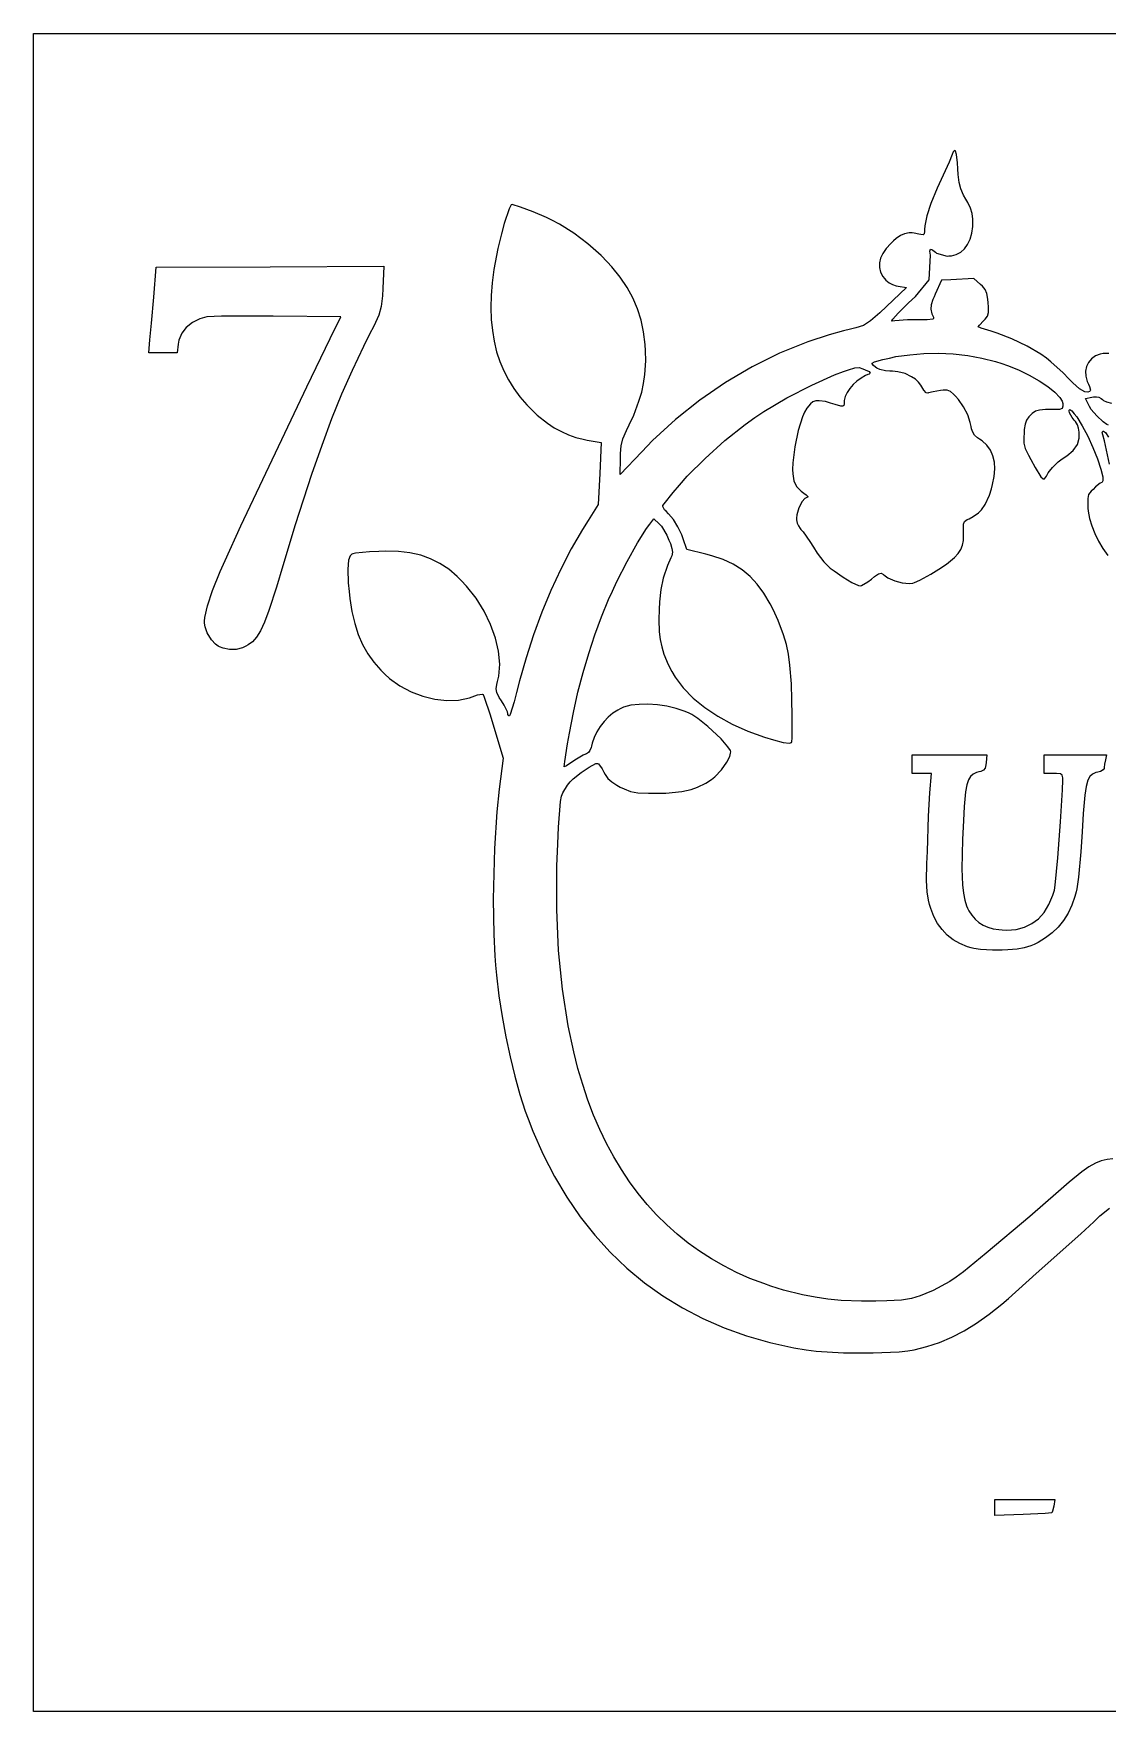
# Model space of a CAD drawing. Header units: millimetres. Extents: x 88 to 1088, y 0 to 725.
# Drawn here: x 88 to 552, y 0 to 725 of the extents above; entities that cross this region are included whole.
import ezdxf

# ---------------------------------------------------------------- set-up
doc = ezdxf.new("R2010")
doc.units = ezdxf.units.MM
doc.layers.get('0').update_dxf_attribs({"linetype": 'CONTINUOUS'})

msp = doc.modelspace()

# ---------------------------------------------------------------- linework, layer by layer
for points in [[(1088.45, 0), (88.45, 0), (88.45, 725), (1088.45, 725)], [(237.53, 603.3), (235.34, 598.54), (233.57, 595.06), (230.9, 589.72), (226.03, 579.45), (221.49, 569.19), (217.16, 558.49), (212.88, 547.05), (208.5, 534.44), (201.49, 512.73), (196.15, 495.03), (193.31, 485.73), (190, 475.68), (188.13, 470.71), (186.42, 466.91), (184.71, 464.18), (183, 462.21), (181.13, 460.82), (180.11, 460.28), (178.72, 459.64), (175.94, 458.89), (173.11, 458.84), (170.27, 459.43), (168.78, 460.01), (168.19, 460.33), (167.01, 461.19), (165.3, 463.01), (163.48, 466.11), (162.63, 468.62), (162.31, 470.28), (162.31, 471.08), (162.41, 472.74), (163.54, 477.66), (165.78, 484.34), (169.1, 492.63), (171.18, 497.33), (178.02, 512.25), (206.41, 572.29), (216.52, 593.25), (221.12, 602.6), (191.98, 602.87), (182.09, 602.92), (169.63, 602.92), (163.32, 602.6), (160.22, 601.75), (158.83, 601.05), (157.07, 600.14), (154.29, 598), (152.42, 595.49), (151.24, 592.5), (150.97, 590.73), (150.49, 587.04), (144.34, 587.04), (138.19, 587.04), (138.73, 592.6), (139.37, 599.82), (140.33, 611.1), (141.35, 623.99), (190.59, 624.25), (239.77, 624.47), (239.24, 614.9), (239.08, 611.64), (238.6, 607.09)], [(493.09, 404.04), (492.18, 402.54), (491.48, 400.4), (490.95, 397.41), (490.36, 391.05), (490.04, 384.95), (489.61, 376.72), (489.34, 364.05), (489.61, 357.15), (490.04, 353.51), (490.63, 350.52), (491.38, 348.06), (491.86, 347.05), (492.44, 345.98), (493.67, 344), (495.12, 342.34), (496.77, 340.9), (498.59, 339.77), (500.62, 338.87), (502.87, 338.22), (505.38, 337.8), (506.72, 337.69), (508.86, 337.58), (512.87, 337.9), (516.45, 338.87), (519.66, 340.42), (522.49, 342.55), (524.9, 345.28), (526.98, 348.65), (528.64, 352.66), (529.33, 354.9), (529.71, 357.04), (530.83, 368.8), (532.01, 384.42), (532.86, 398.26), (532.97, 402.33), (532.97, 403.34), (532.76, 404.52), (532.01, 405.11), (530.3, 405.27), (528.96, 405.27), (524.95, 405.27), (524.95, 409.28), (524.95, 413.29), (538.42, 413.29), (551.9, 413.29), (551.36, 411.25), (550.93, 409.38), (550.83, 407.83), (550.77, 407.46), (550.4, 406.87), (549.28, 406.12), (548.15, 405.86), (547.24, 405.64), (545.8, 405.05), (544.68, 404.04), (543.77, 402.33), (543.07, 399.71), (542.54, 395.96), (541.79, 387.94), (541.31, 380.09), (540.78, 371.48), (539.71, 360.52), (539.01, 355.44), (538.74, 354.1), (538.21, 352.07), (536.82, 348.33), (535.22, 344.91), (533.24, 341.75), (530.94, 338.92), (528.37, 336.41), (525.48, 334.21), (522.28, 332.29), (520.57, 331.43), (519.12, 330.79), (516.34, 329.88), (513.3, 329.35), (509.29, 329.03), (506.72, 328.92), (502.55, 328.87), (497.36, 329.19), (494.58, 329.62), (493.46, 329.88), (491.75, 330.42), (488.54, 331.75), (485.65, 333.47), (483.09, 335.44), (480.84, 337.8), (478.92, 340.52), (477.31, 343.52), (475.98, 346.88), (475.44, 348.7), (474.96, 350.52), (474.37, 354.21), (474.16, 359.07), (474.27, 366.45), (474.48, 371.64), (475.02, 386.77), (475.6, 396.98), (476.19, 405.27), (472.07, 405.27), (467.9, 405.27), (467.9, 409.28), (467.9, 413.29), (484, 413.29), (500.09, 413.29), (499.82, 409.97), (499.72, 408.96), (499.39, 407.57), (498.75, 406.71), (497.52, 406.18), (496.67, 405.96), (495.76, 405.69), (494.26, 405.05)], [(529.07, 88.76), (528.59, 86.52), (528.27, 85.77), (525.38, 85.5), (515.81, 85.13), (503.56, 84.7), (503.56, 88.12), (503.56, 91.6), (516.61, 91.6), (529.6, 91.6)]]:
    msp.add_lwpolyline(points, close=True)
for points in [[(552.8, 586.72), (551.15, 586.78), (550.35, 586.72), (549.17, 586.51), (547.08, 585.71), (545.37, 584.48), (544.09, 582.93), (543.18, 581.11), (542.81, 579.08), (542.86, 576.89), (543.5, 574.64), (544.04, 573.52), (544.52, 572.5), (544.89, 570.95), (544.79, 570.63), (544.46, 570.36), (543.77, 570.04), (542.49, 570.2), (540.19, 571.49), (537.25, 574.05), (535.54, 575.87), (533.13, 578.38), (527.84, 583.19), (525.86, 584.8), (523.51, 586.4), (517.57, 589.88), (511, 593.09), (504.69, 595.6), (502.01, 596.4), (497.68, 597.68), (496.45, 598.22), (496.94, 598.97), (498.75, 600.84), (499.5, 601.59), (500.41, 602.92), (500.84, 604.53), (500.84, 606.88), (500.73, 608.59), (500.57, 610.25), (500.2, 612.65), (499.5, 614.36), (498.27, 615.81), (497.42, 616.61), (494.48, 619.23), (484.64, 618.59), (480.63, 618.37), (477.9, 612.33), (477.37, 611.21), (476.78, 610.03), (476.14, 607.84), (475.98, 605.86), (476.41, 603.94), (476.89, 603.03), (477.15, 602.44), (477.15, 601.85), (476.78, 601.64), (474.43, 601.32), (469.35, 601.27), (465.93, 601.27), (460.42, 600.94), (459.3, 600.73), (459.19, 600.73), (459.14, 600.89), (459.51, 601.53), (461.81, 604.21), (464.43, 606.83), (466.3, 608.7), (469.29, 611.37), (475.23, 618.59), (475.76, 629.28), (475.6, 630.99), (475.87, 631.79), (476.41, 631.63), (476.78, 631.37), (477.96, 630.51), (478.49, 630.08), (483.09, 628.85), (483.68, 628.91), (484.85, 628.96), (486.94, 629.49), (488.86, 630.51), (490.47, 631.95), (491.86, 633.88), (492.93, 636.12), (493.62, 638.74), (494.05, 641.68), (494.05, 643.29), (494.05, 644.73), (493.78, 647.19), (493.09, 649.49), (491.91, 652), (491.05, 653.5), (490.15, 655.16), (488.92, 657.88), (488.22, 660.61), (487.85, 664.14), (487.69, 666.54), (487.53, 669.16), (487.04, 672.75), (486.56, 674.14), (486.19, 674.4), (485.6, 673.92), (485.17, 672.8), (483.84, 669.48), (480.42, 661.89), (478.7, 658.15), (476.03, 651.57), (474.27, 646.17), (473.36, 641.9), (473.25, 640.29), (473.25, 639.49), (473.09, 638.53), (472.61, 638.1), (471.59, 638.21), (470.85, 638.37), (468.81, 638.8), (467.9, 638.9), (466.67, 638.9), (464.64, 638.53), (462.83, 637.78), (460.95, 636.39), (459.83, 635.43), (458.66, 634.31), (456.68, 632.11), (455.18, 629.98), (454.22, 627.89), (453.74, 625.86), (453.74, 623.88), (454.22, 621.96), (455.23, 620.08), (455.98, 619.18), (456.57, 618.48), (457.91, 617.36), (459.35, 616.56), (461.01, 616.02), (461.92, 615.86), (465.5, 615.27), (456.78, 607.09), (453.9, 604.31), (449.89, 600.84), (446.89, 598.91), (443.63, 597.84), (441.33, 597.31), (438.23, 596.56), (432.03, 594.8), (422.78, 591.75), (410.64, 586.83), (398.78, 580.95), (387.23, 574.16), (376.16, 566.57), (365.63, 558.23), (355.74, 549.14), (351.09, 544.33), (341.84, 534.49), (341.89, 541.39), (341.94, 543.58), (342.21, 546.89), (343.01, 549.89), (344.51, 553.52), (345.69, 555.93), (347.66, 560.15), (349.91, 566.09), (351.09, 569.99), (351.94, 573.78), (352.48, 577.69), (352.9, 583.62), (352.8, 587.85), (352.64, 590.68), (351.94, 596.08), (350.87, 601.21), (349.32, 606.08), (347.29, 610.78), (344.78, 615.33), (341.73, 619.76), (338.2, 624.2), (336.17, 626.39), (333.55, 629.07), (327.88, 634.15), (321.84, 638.74), (315.53, 642.7), (312.33, 644.36), (309.92, 645.48), (304.25, 647.94), (298.8, 649.97), (295.16, 651.09), (294.68, 650.99), (293.88, 649.33), (291.69, 642.86), (290.57, 638.48), (288.96, 632.11), (287.3, 623.08), (286.56, 617.36), (286.13, 611.85), (285.97, 606.56), (286.13, 601.48), (286.61, 596.67), (287.36, 592.02), (288.43, 587.52), (289.82, 583.3), (291.53, 579.24), (293.56, 575.34), (295.86, 571.59), (298.48, 568.01), (301.47, 564.59), (303.08, 562.99), (306.02, 560.15), (310.4, 556.62), (313.34, 554.64), (316.39, 552.99), (319.44, 551.6), (322.59, 550.47), (325.85, 549.67), (327.56, 549.35), (333.6, 548.28), (332.96, 534.92), (332.32, 521.55), (327.94, 514.65), (325.48, 510.7), (320.67, 502.36), (316.17, 493.59), (311.9, 484.39), (307.99, 474.93), (304.36, 465.2), (301.15, 455.31), (298.26, 445.26), (297.03, 440.23), (296.02, 436.22), (294.36, 430.77), (293.93, 430.18), (293.67, 430.23), (293.29, 430.82), (293.29, 431.2), (293.13, 431.89), (291.63, 434.83), (290.51, 436.7), (289.6, 438.15), (288.53, 440.23), (288.21, 441.89), (288.53, 443.76), (288.85, 445.04), (289.44, 447.4), (289.82, 452.53), (289.28, 458.09), (287.95, 463.81), (285.86, 469.69), (283.03, 475.46), (279.55, 481.03), (275.49, 486.26), (273.19, 488.67), (271.43, 490.43), (267.74, 493.54), (263.94, 496.05), (259.93, 498.08), (255.65, 499.58), (251, 500.59), (246.03, 501.18), (240.52, 501.34), (237.58, 501.23), (233.57, 501.07), (227.42, 500.49), (226.3, 500.22), (225.93, 500), (225.23, 499.26), (224.48, 497.49), (224.11, 493.54), (224.32, 487.71), (224.7, 483.91), (225.02, 480.86), (225.93, 475.25), (227.16, 470.07), (228.65, 465.36), (230.53, 461.03), (232.77, 457.02), (235.39, 453.33), (238.44, 449.86), (240.15, 448.2), (242.18, 446.38), (246.67, 443.12), (251.54, 440.55), (256.62, 438.63), (261.8, 437.35), (266.93, 436.81), (271.96, 437.02), (276.72, 437.99), (278.96, 438.79), (280.19, 439.27), (282.23, 439.54), (282.65, 439.38), (283.13, 438.31), (285.7, 430.66), (287.3, 425.32), (291.31, 411.95), (290.14, 403.02), (289.55, 398.53), (288.59, 388.75), (287.52, 372.92), (286.93, 351), (287.2, 335.66), (287.62, 326.46), (287.95, 322.4), (288.37, 318.07), (289.44, 309.25), (290.83, 300.32), (292.44, 291.44), (294.25, 282.78), (296.29, 274.44), (298.48, 266.58), (300.83, 259.31), (302.06, 256), (304.04, 250.76), (308.48, 240.71), (313.39, 231.19), (318.74, 222.21), (324.57, 213.71), (330.82, 205.79), (337.51, 198.42), (344.67, 191.57), (352.26, 185.26), (360.23, 179.54), (368.68, 174.36), (377.5, 169.76), (386.75, 165.75), (396.37, 162.27), (406.37, 159.44), (416.79, 157.14), (422.14, 156.29), (426.47, 155.7), (438.23, 155), (451.12, 154.9), (462.24, 155.32), (466.03, 155.81), (468.81, 156.29), (474.27, 157.62), (479.67, 159.44), (485.01, 161.74), (490.31, 164.52), (495.65, 167.78), (501.11, 171.63), (506.61, 176.01), (509.45, 178.47), (521.53, 189.17), (540.78, 206.38), (546.34, 211.51), (549.01, 214.08), (553.07, 217.5)], [(554.62, 238.83), (552.06, 238.51), (549.54, 237.93), (547.03, 236.86), (544.25, 235.31), (541.2, 233.17), (535.75, 228.73), (531.05, 224.61), (518.75, 213.81), (499.93, 197.99), (490.09, 190.02), (486.88, 187.62), (484.16, 185.8), (477.05, 181.95), (473.84, 180.56), (471.43, 179.6), (467.58, 178.42), (463.36, 177.78), (457, 177.46), (452.29, 177.3), (446.04, 177.24), (437.22, 177.62), (431.5, 178.15), (425.99, 178.96), (420.48, 179.97), (412.36, 182), (406.85, 183.77), (403.8, 184.84), (397.87, 187.14), (392.09, 189.7), (386.59, 192.48), (381.24, 195.53), (376.11, 198.84), (371.14, 202.37), (366.43, 206.22), (361.89, 210.23), (357.56, 214.51), (353.44, 219.05), (349.54, 223.86), (345.85, 228.89), (342.32, 234.13), (339.06, 239.64), (335.96, 245.41), (333.07, 251.4), (330.34, 257.65), (327.88, 264.12), (325.64, 270.86), (323.55, 277.81), (321.73, 284.97), (319.28, 296.2), (316.82, 312.03), (315.21, 328.81), (314.41, 346.51), (314.46, 365.17), (314.84, 374.9), (315.21, 382.06), (316.07, 393.24), (316.44, 395.48), (316.98, 396.93), (319.01, 400.24), (320.24, 401.63), (321.52, 402.91), (324.94, 405.64), (328.47, 408.05), (331.25, 409.54), (332, 409.65), (332.48, 409.44), (333.98, 407.35), (334.78, 405.86), (335.31, 404.84), (336.54, 403.08), (338.15, 401.63), (340.39, 400.24), (341.84, 399.44), (343.55, 398.58), (346.33, 397.46), (349.43, 396.93), (354.03, 396.77), (357.4, 396.77), (361.51, 396.82), (368.36, 397.46), (372.53, 398.42), (375.15, 399.33), (378.78, 401.1), (381.19, 402.7), (382.68, 403.82), (385.57, 406.82), (387.92, 410.24), (389.1, 412.65), (389.47, 414.04), (389.53, 414.57), (389.42, 415.16), (388.35, 416.82), (385.36, 420.29), (379.69, 425.58), (375.31, 429.06), (372.69, 430.77), (371.62, 431.3), (369.85, 432.11), (366, 433.39), (361.99, 434.4), (357.88, 434.99), (353.81, 435.26), (349.96, 435.15), (346.38, 434.73), (343.23, 433.87), (341.84, 433.28), (340.77, 432.69), (338.68, 431.36), (336.65, 429.65), (334.83, 427.72), (333.18, 425.58), (331.73, 423.23), (330.56, 420.82), (329.7, 418.37), (329.43, 417.08), (329.22, 416.44), (328.74, 415.26), (328.1, 414.41), (327.3, 413.82), (326.87, 413.66), (325.85, 413.23), (322.91, 411.52), (321.41, 410.51), (318.63, 408.58), (317.67, 408.15), (317.89, 410.51), (319.12, 418.15), (319.86, 422.7), (321.63, 431.68), (323.55, 440.39), (325.8, 448.89), (328.2, 457.18), (330.88, 465.2), (333.71, 472.95), (336.81, 480.49), (338.47, 484.13), (340.39, 488.24), (344.78, 496.9), (349.27, 504.92), (353.17, 511.18), (354.56, 513.05), (356.38, 515.3), (358.62, 513.21), (359.64, 512.09), (361.94, 508.24), (362.85, 506.15), (363.49, 504.66), (364.18, 502.46), (364.4, 500.86), (364.08, 499.36), (363.7, 498.45), (362.31, 495.09), (360.44, 489.63), (359.32, 484.77), (358.73, 479.42), (358.57, 476.11), (358.46, 471.88), (358.68, 466.43), (359.11, 463.11), (359.75, 459.96), (360.66, 456.91), (362.47, 452.42), (364.13, 449.37), (365.52, 446.92), (369.05, 442.26), (373.33, 437.88), (378.3, 433.76), (383.91, 430.02), (390.11, 426.6), (396.9, 423.61), (404.18, 420.99), (408.03, 419.86), (412.14, 418.74), (414.98, 418.37), (415.78, 418.74), (415.94, 419.11), (416.15, 420.61), (416.15, 430.39), (415.99, 437.13), (415.78, 443.97), (415.14, 452.1), (414.49, 456.81), (413.59, 461.08), (412.41, 465.15), (410, 471.4), (407.81, 476.11), (406.58, 478.62), (403.91, 483.16), (401.02, 487.07), (397.92, 490.43), (394.45, 493.32), (390.6, 495.73), (386.27, 497.71), (381.45, 499.31), (378.78, 500), (370.65, 502.04), (369, 506.63), (368.36, 508.45), (366.7, 511.87), (364.77, 514.97), (362.69, 517.54), (361.62, 518.61), (360.98, 519.25), (360.23, 520.59), (360.23, 521.02), (360.76, 521.82), (364.67, 526.63), (367.45, 529.89), (370.76, 533.69), (378.51, 541.44), (387.07, 549.14), (395.78, 556.14), (400.01, 559.14), (403.91, 561.76), (413.75, 567.53), (424.55, 573.09), (434.38, 577.58), (438.23, 578.97), (440.37, 579.72), (443.2, 580.52), (445.02, 580.68), (446.63, 580.2), (447.59, 579.72), (449.3, 578.92), (449.83, 578.22), (449.3, 577.85), (448.76, 577.63), (447.8, 577.21), (445.88, 576.14), (444.06, 574.85), (442.4, 573.3), (440.96, 571.65), (439.84, 569.88), (438.98, 568.17), (438.55, 566.46), (438.5, 565.66), (438.5, 564.91), (438.34, 564.27), (438.02, 564), (437.16, 564), (434.7, 564.7), (432.67, 565.34), (430.43, 565.98), (427.81, 566.35), (426.36, 566.25), (425.08, 565.82), (423.96, 565.02), (422.41, 563.2), (421.39, 561.43), (420.48, 559.4), (418.66, 553.47), (417.17, 546.41), (416.31, 539.51), (416.26, 536.68), (416.31, 534.81), (416.85, 531.71), (418.02, 529.3), (419.95, 527.27), (421.18, 526.36), (422.19, 525.72), (422.89, 524.97), (422.89, 524.7), (422.67, 524.65), (422.35, 524.6), (421.6, 524.12), (420.43, 522.78), (418.99, 520.05), (418.13, 517.01), (418.02, 515.67), (418.02, 514.87), (418.29, 513.48), (418.77, 512.25), (419.47, 511.18), (419.89, 510.75), (420.86, 509.74), (423.74, 505.56), (425.24, 503.11), (426.84, 500.54), (429.78, 496.8), (431.71, 494.77), (432.51, 494.07), (434.22, 492.79), (438.07, 490.11), (441.87, 487.87), (444.7, 486.48), (445.45, 486.32), (446.04, 486.48), (448.71, 488.14), (450.32, 489.31), (451.65, 490.33), (453.42, 491.5), (454.54, 491.77), (455.55, 491.24), (456.25, 490.65), (457.43, 489.79), (460.37, 488.46), (463.57, 487.6), (466.73, 487.39), (468.17, 487.55), (468.87, 487.76), (471.22, 488.78), (475.98, 491.4), (479.45, 493.59), (482.71, 495.78), (486.14, 498.56), (487.79, 500.27), (488.97, 502.04), (489.66, 503.91), (490.04, 505.99), (490.15, 508.35), (490.09, 509.74), (490.04, 511.13), (490.09, 513.05), (490.57, 514.17), (491.64, 514.97), (492.5, 515.35), (494.32, 516.26), (496.56, 517.86), (497.84, 519.14), (499.5, 521.44), (501.32, 525.56), (502.17, 528.23), (502.66, 530.1), (503.35, 533.63), (503.62, 536.89), (503.4, 539.84), (502.76, 542.56), (501.69, 544.97), (500.14, 547.11), (498.17, 548.98), (496.99, 549.78), (496.19, 550.37), (494.9, 551.49), (494.1, 552.72), (493.57, 554.27), (493.35, 555.23), (493.03, 556.89), (491.91, 560.31), (490.15, 563.68), (487.95, 566.83), (486.67, 568.28), (485.81, 569.19), (484.42, 570.36), (483.09, 570.84), (481.32, 570.9), (480.15, 570.74), (476.94, 570.26), (475.02, 569.72), (474.64, 569.61), (473.95, 569.77), (472.88, 570.84), (472.07, 572.34), (471.7, 573.09), (470.68, 574.43), (469.29, 575.66), (467.69, 576.73), (464.86, 578.06), (461.7, 578.86), (459.46, 579.13), (458.33, 579.13), (456.36, 579.24), (453.95, 579.83), (452.61, 580.47), (452.03, 580.84), (451.22, 581.54), (450.64, 582.23), (450.69, 582.61), (451.71, 583.14), (455.18, 584.1), (458.12, 584.8), (460.9, 585.39), (466.84, 586.24), (472.98, 586.78), (479.29, 586.83), (485.6, 586.56), (491.91, 585.87), (498, 584.8), (503.89, 583.35), (506.67, 582.45), (509.07, 581.64), (513.88, 579.67), (518.48, 577.37), (522.7, 574.96), (526.45, 572.45), (529.49, 569.99), (531.69, 567.69), (532.65, 566.14), (532.97, 565.18), (532.97, 564.75), (532.97, 564), (532.65, 563.04), (531.53, 562.61), (529.12, 562.5), (527.2, 562.5), (525.43, 562.5), (522.92, 562.34), (521.21, 561.81), (519.76, 560.85), (519.02, 560.1), (518.32, 559.4), (517.36, 557.96), (516.72, 556.25), (516.34, 553.9), (516.24, 552.35), (516.13, 550.63), (516.18, 548.07), (516.77, 545.72), (518.11, 542.88), (519.18, 540.96), (521.1, 537.48), (523.51, 533.47), (524.52, 532.56), (525.11, 532.67), (525.97, 533.74), (526.71, 535.18), (527.2, 535.93), (528.53, 537.54), (530.99, 540), (532.7, 541.17), (534.68, 542.51), (537.51, 544.91), (539.28, 547.43), (540.03, 550.21), (540.08, 551.81), (540.08, 552.83), (539.81, 554.54), (539.33, 555.98), (538.48, 557.32), (537.89, 557.96), (536.98, 559.03), (535.8, 561.17), (535.7, 561.92), (535.7, 562.29), (535.96, 562.56), (536.82, 562.02), (537.94, 560.74), (539.01, 559.35), (541.36, 555.55), (543.72, 551.01), (545.96, 546.09), (547.89, 541.23), (549.38, 536.84), (550.19, 533.42), (550.24, 531.76), (550.02, 531.12), (549.76, 531.01), (549.17, 530.69), (547.14, 529.09), (546.02, 528.02), (545.21, 527.22), (544.14, 525.77), (543.72, 524.17), (543.72, 521.71), (543.82, 519.95), (543.93, 518.56), (544.52, 515.51), (545.53, 512.35), (546.82, 509.04), (548.42, 505.73), (550.29, 502.52), (552.38, 499.47)], [(552.7, 555.82), (552, 556.03), (550.4, 557.16), (547.67, 559.78), (545.27, 562.61), (544.57, 563.84), (542.81, 567.26), (545.53, 567.9), (546.23, 568.01), (547.51, 568.06), (548.58, 567.85), (549.54, 567.26), (550.08, 566.83), (550.51, 566.46), (551.79, 565.82), (554.03, 565.28)], [(553.13, 538.93), (550.93, 548.98), (550.24, 551.6), (549.97, 552.67), (550.19, 553.25), (550.56, 553.2), (551.36, 552.56), (552.7, 550.58)]]:
    msp.add_lwpolyline(points)

doc.saveas('drawing.dxf')
